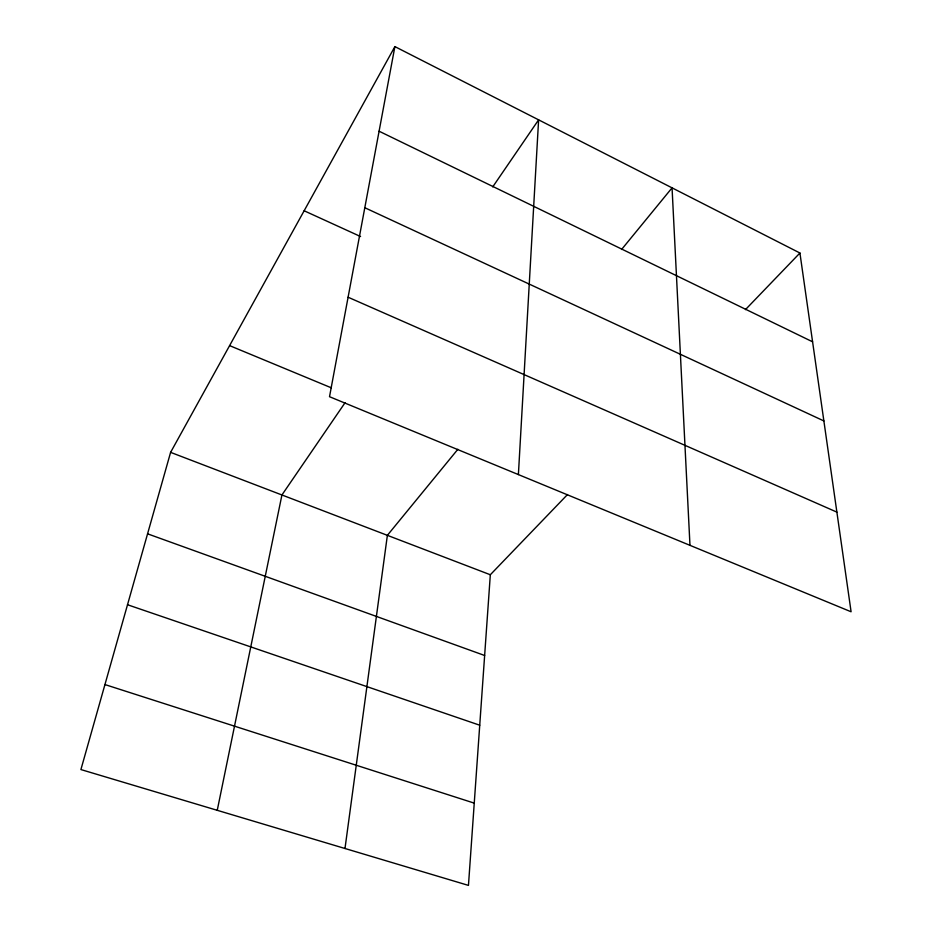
<?xml version="1.0" encoding="UTF-8"?>
<svg xmlns="http://www.w3.org/2000/svg" width="932" height="932" viewBox="0 0 932 932"><rect width="100%" height="100%" fill="white"/><g stroke="black" fill="none" stroke-linecap="round" stroke-linejoin="round"><path stroke-width="1.4" d="M518.39 474.586L538.614 119.844L492.737 186.889M567.518 494.531L490.325 574.753L468.458 885.4L80.909 769.564L170.603 452.358L394.888 46.6L799.924 253.015L851.091 611.776L329.52 396.706L394.888 46.6M344.991 848.493L387.374 535.329L457.868 449.282M217.249 810.316L281.93 494.974L345.05 402.729M621.574 249.485L672.054 187.856L689.971 545.348M745.437 309.645L799.924 253.015M104.943 684.566L474.248 803.128M127.509 604.74L479.735 725.212M147.571 533.826L484.64 655.487M170.603 452.358L490.325 574.753M229.598 345.621L331.244 387.782M348.102 297.226L836.878 512.122M304.135 210.772L360.579 236.542M364.808 207.72L823.876 420.938M379.091 131.214L812.587 341.811"/></g></svg>
